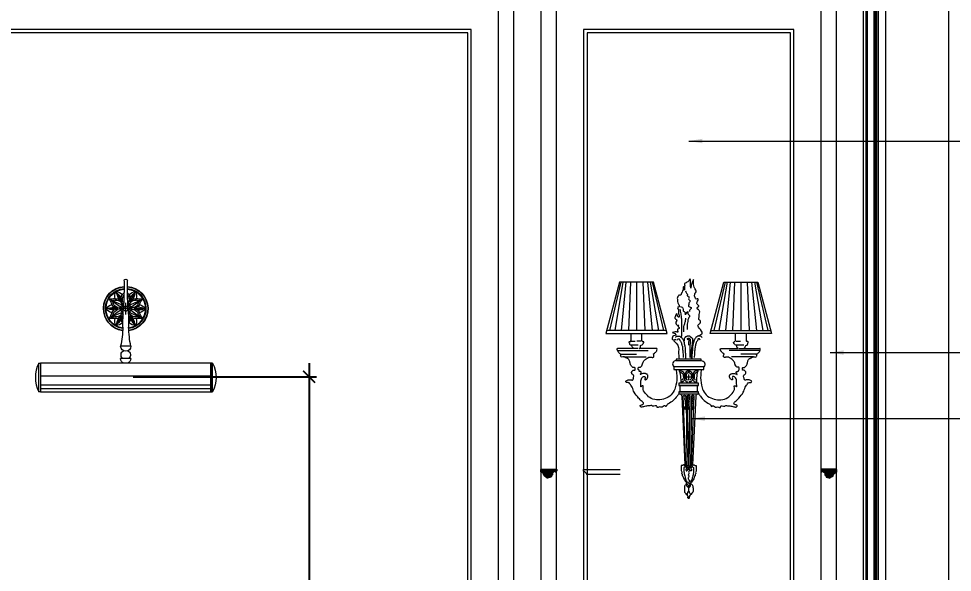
# Model space of a CAD drawing. Header units: millimetres. Extents: x -10942 to 92711, y -16583 to 30009.
# Drawn here: x 46776 to 49515, y 20188 to 21813 of the extents above; entities that cross this region are included whole.
import ezdxf

# ---------------------------------------------------------------- set-up
doc = ezdxf.new("R2010")
doc.units = ezdxf.units.MM
doc.header["$LTSCALE"] = 1000
doc.header["$MEASUREMENT"] = 0
for name, color, linetype in [('A-DIM', 9, 'Continuous'), ('brass', 40, 'Continuous'), ('Layer1', 1, 'Continuous'), ('TEXT 2', 1, 'Continuous'), ('WOOD 01', 34, 'Continuous')]:
    doc.layers.add(name, color=color, linetype=linetype)
for name, color, linetype, lineweight in [('A-RNDR-PLST', 1, 'Continuous', 9), ('Bronze', 40, 'Continuous', 0), ('Fabric', 253, 'Continuous', 0), ('GRC', 41, 'Continuous', 0), ('ID-NOTES', 3, 'Continuous', 0)]:
    doc.layers.add(name, color=color, linetype=linetype, lineweight=lineweight)
doc.styles.add('ST9', font='romans.shx', dxfattribs={"width": 0.8})
doc.styles.add('ZZ-Dim All', font='romans.shx', dxfattribs={"width": 0.8})
doc.dimstyles.new('DIM 0200', dxfattribs={"dimscale": 200, "dimtxt": 1, "dimasz": 0.8, "dimexe": 0.5, "dimexo": 1, "dimgap": 0.4, "dimtad": 1, "dimdec": 0, "dimrnd": 10, "dimdsep": 46, "dimtxsty": 'ZZ-Dim All', "dimblk1": 'ARCHTICK', "dimblk2": 'ARCHTICK', "dimsah": 1, "dimcen": 1, "dimdle": 0.5, "dimclrd": 256, "dimclre": 256, "dimclrt": 256, "dimadec": 0, "dimazin": 2, "dimtfac": 1, "dimtdec": 0, "dimtix": 1, "dimtmove": 2, "dimatfit": 2, "dimfxl": 1, "dimfxlon": 1, "dimtolj": 1, "dimtzin": 0, "dimlwd": -1, "dimlwe": -1, "dimarcsym": 0})
doc.dimstyles.new('DIM-20', dxfattribs={"dimscale": 1000, "dimtxt": 0.044, "dimasz": 0.035, "dimexe": 0.022, "dimexo": 0.022, "dimgap": 0.022, "dimtad": 1, "dimdec": 0, "dimzin": 0, "dimdsep": 46, "dimtxsty": 'ST9', "dimblk1": 'ARCHTICK', "dimblk2": 'ARCHTICK', "dimsah": 1, "dimcen": 0.088, "dimdle": 0.04, "dimclrd": 256, "dimclre": 256, "dimclrt": 3, "dimadec": 0, "dimazin": 0, "dimtfac": 1, "dimtdec": 0, "dimtix": 1, "dimtofl": 0, "dimtmove": 1, "dimatfit": 3, "dimldrblk": 'CLOSED', "dimfxl": 1, "dimtolj": 1, "dimtzin": 0, "dimarcsym": 0})

# ---------------------------------------------------------------- blocks, each defined once
blk = doc.blocks.new('RMF1342 sect')
at = {"layer": 'GRC', "lineweight": 0}
h = blk.add_hatch(dxfattribs=at)
h.set_pattern_fill('ANSI31,_O', color=256, scale=20)
h.set_pattern_definition([(45, (0, 0), (-1.76776695, 1.76776695), [])])
edge = h.paths.add_edge_path()
edge.add_line((-2713.2, -6244.9), (-2713.2, -6289.9))
edge.add_line((-2713.2, -6289.9), (-2709.3, -6289.9))
edge.add_arc((-2709.2, -6287.6), 2.21, 268.0946, 451.9054)
edge.add_arc((-2704.2, -6285.4), 5.06, 107.1893, 180.7657, ccw=False)
edge.add_line((-2705.7, -6280.5), (-2705.8, -6276.7))
edge.add_arc((-2700.2, -6263.1), 14.7, 247.8031, 278.2392)
edge.add_arc((-2701.5, -6273.6), 5.26, 310.2868, 351.5465)
edge.add_arc((-2694.4, -6271.1), 3.79, 240.6284, 403.9176)
edge.add_arc((-2693.2, -6264.5), 4.24, 291.1771, 452.4369)
edge.add_line((-2693.4, -6260.3), (-2693.4, -6256.8))
edge.add_arc((-2697.1, -6260.1), 4.98, 42.2863, 93.2734)
edge.add_arc((-2702.2, -6257.5), 5.36, 26.22, 55.8652)
edge.add_line((-2699.2, -6253.1), (-2704, -6253.1))
edge.add_line((-2704, -6253.1), (-2704, -6251.1))
edge.add_line((-2704, -6251.1), (-2704, -6249.8))
edge.add_arc((-2701.7, -6245), 5.33, 178.1119, 243.5872, ccw=False)
edge.add_arc((-2710.1, -6018.5), 226.4, 269.2109, 270.7891, ccw=False)
at = {"layer": 'Layer1'}
blk.add_lwpolyline([(-2713.2, -6244.9), (-2713.2, -6289.9), (-2709.3, -6289.9, 1.033821), (-2709.3, -6285.4, -0.332541), (-2705.7, -6280.5, 5.146619), (-2705.7, -6280.5), (-2705.8, -6276.7, 0.133589), (-2698.1, -6277.7, 0.182), (-2696.3, -6274.4, 0.863857), (-2691.7, -6268.5, 0.848511), (-2693.4, -6260.3), (-2693.4, -6256.8, 0.226218), (-2697.4, -6255.2, 0.130078), (-2699.2, -6253.1), (-2704, -6253.1), (-2704, -6251.1), (-2704, -6251.1), (-2704, -6249.8, -0.293725), (-2707, -6244.9, -0.006887)], format="xyb", close=True, dxfattribs=at)
blk = doc.blocks.new('_ARCHTICK')
at = {"color": 0, "linetype": 'ByBlock', "const_width": 0.15}
blk.add_lwpolyline([(-0.5, -0.5), (0.5, 0.5)], dxfattribs=at)
blk = doc.blocks.new('picture light front')
at = {"layer": 'Bronze', "lineweight": 0, "ltscale": 750}
for p, q in [((53276.4, -23880.2), (53259.3, -23850.5)), ((53299.9, -23880.2), (53317, -23850.5)), ((53270.3, -23894.1), (53244.9, -23875.5)), ((53273.7, -23888.2), (53244.9, -23875.5)), ((53302.7, -23888.2), (53331.5, -23875.5)), ((53306.1, -23894.1), (53331.5, -23875.5)), ((53264.7, -23900.5), (53230.5, -23900.5)), ((53269.1, -23907.7), (53244.9, -23925.5)), ((53307.2, -23907.7), (53331.5, -23925.5)), ((53311.7, -23900.5), (53345.9, -23900.5)), ((53272.4, -23913.4), (53244.9, -23925.5)), ((53276.4, -23920.9), (53259.3, -23950.5)), ((53299.9, -23920.9), (53317, -23950.5)), ((53304, -23913.4), (53331.5, -23925.5))]:
    blk.add_line(p, q, dxfattribs=at)
at = {"layer": 'Bronze', "lineweight": 0}
for p, q in [((53273.2, -24010.9), (53303.2, -24010.9)), ((53273.2, -24047), (53303.2, -24047))]:
    blk.add_line(p, q, dxfattribs=at)
for points in [[(53033.2, -24060.8, 0.237704), (53033.2, -24144.6), (53033.2, -24060.8), (53038.2, -24060.8), (53038.2, -24144.6), (53033.2, -24144.6)], [(53543.2, -24060.8, -0.237704), (53543.2, -24144.6), (53543.2, -24060.8), (53538.2, -24060.8), (53538.2, -24144.6), (53543.2, -24144.6)]]:
    blk.add_lwpolyline(points, format="xyb", dxfattribs=at)
blk.add_lwpolyline([(53038.2, -24060.8), (53538.2, -24060.8), (53538.2, -24144.6), (53038.2, -24144.6), (53038.2, -24060.8)], dxfattribs=at)
for centre, radius, start, end in [((52431.4, -23837.8), 852, 355.7926, 1.2866), ((53288.2, -23818.7), 5, 0.5786, 179.4214), ((53288.2, -23818.7), 5, 0.5786, 179.4214), ((54145, -23837.8), 852, 178.7134, 184.2074), ((53288.2, -23900.5), 64.5, 94.258, 262.0397), ((53288.2, -23900.5), 59.5, 94.6221, 261.6405), ((53288.2, -23900.5), 64.5, 277.9603, 85.742), ((53288.2, -23900.5), 59.5, 278.3595, 85.3779), ((53288.2, -23900.5), 15, 114.4118, 239.7827), ((55301.2, -23978.6), 2021.6, 177.7803, 179.3334), ((53288.2, -23900.5), 15, 300.2173, 65.5882), ((51275.2, -23978.6), 2021.6, 0.6666, 2.2197), ((52927, -23942), 353, 348.7518, 357.8775), ((53649.4, -23942), 353, 182.1225, 191.2482), ((53288.2, -24010.9), 15, 180, 0), ((53288.2, -24047), 15, 180, 247.2846), ((53288.2, -24036.5), 13.9, 118.5264, 228.5527), ((53288.2, -24047), 15, 292.7154, 0), ((53288.2, -24036.5), 13.9, 311.4473, 61.4736)]:
    blk.add_arc(centre, radius, start, end, dxfattribs=at)
at = {"layer": 'Bronze', "lineweight": 0, "ltscale": 750}
for centre, radius, start, end in [((53288.2, -23900.5), 65.4, 94.1995, 262.1), ((53288.2, -23900.5), 57.7, 94.773, 261.4656), ((53288.3, -23863.8), 31.9, 155.4346, 193.944), ((53256.3, -23882.3), 31.9, 46.056, 84.5654), ((53243.5, -23827.6), 47.2, 317.7923, 327.4074), ((53288.2, -23900.5), 65.4, 277.9, 85.8005), ((53288.2, -23900.5), 57.7, 278.5344, 85.227), ((53332.9, -23827.6), 47.2, 212.5926, 222.2077), ((53320, -23882.3), 31.9, 95.4346, 133.944), ((53288, -23863.8), 31.9, 346.056, 24.5654), ((53247.4, -23825.3), 47.2, 258.7832, 282.2077), ((53202.7, -23902.8), 47.2, 17.7923, 41.2168), ((53232.1, -23891), 20.1, 15.2234, 50.3888), ((53251.9, -23856.7), 20.1, 249.6112, 284.7766), ((53259.9, -23895.6), 19.7, 44.0223, 98.3701), ((53258.6, -23894.1), 22.6, 37.9892, 93.1077), ((53297.4, -23871.7), 22.6, 146.8923, 202.0108), ((53298.1, -23873.5), 19.7, 141.6299, 195.9864), ((53268.4, -23847.2), 20.1, 315.2234, 317.0882), ((53308, -23847.2), 20.1, 222.9118, 224.7766), ((53278.3, -23873.5), 19.7, 344.0136, 38.3701), ((53279, -23871.7), 22.6, 337.9892, 33.1077), ((53317.7, -23894.1), 22.6, 86.8923, 142.0108), ((53316.5, -23895.6), 19.7, 81.6299, 135.9777), ((53329, -23825.3), 47.2, 257.7923, 281.2168), ((53324.5, -23856.7), 20.1, 255.2234, 290.3888), ((53344.3, -23891), 20.1, 129.6112, 164.7766), ((53373.7, -23902.8), 47.2, 138.7832, 162.2077), ((53256.5, -23919), 31.9, 106.056, 144.5654), ((53256.5, -23882), 31.9, 215.4346, 253.944), ((53202.7, -23898.3), 47.2, 318.7832, 342.2077), ((53267.8, -23878.1), 22.6, 206.8923, 262.0108), ((53267.8, -23922.9), 22.6, 97.9892, 153.1077), ((53269.7, -23878.5), 19.7, 201.6299, 255.9777), ((53269.7, -23922.6), 19.7, 104.0136, 158.3701), ((53263.3, -23900.4), 9.36, 308.3219, 42.0117), ((53275.8, -23922.1), 9.36, 59.3913, 111.6781), ((53275.6, -23879), 9.36, 257.9883, 313.0831), ((53288.2, -23900.5), 11.5, 123.9508, 230.0359), ((53300.7, -23879), 9.36, 226.9169, 282.0117), ((53288.2, -23900.5), 11.5, 309.9641, 56.0492), ((53300.5, -23922.1), 9.36, 68.3219, 120.6087), ((53313.1, -23900.4), 9.36, 137.9883, 231.6781), ((53306.6, -23878.5), 19.7, 284.0223, 338.3701), ((53306.6, -23922.6), 19.7, 21.6299, 75.9864), ((53308.5, -23878.1), 22.6, 277.9892, 333.1077), ((53308.5, -23922.9), 22.6, 26.8923, 82.0108), ((53319.9, -23919), 31.9, 35.4346, 73.944), ((53319.9, -23882), 31.9, 286.056, 324.5654), ((53373.7, -23898.3), 47.2, 197.7923, 221.2168), ((53247.4, -23975.7), 47.2, 77.7923, 101.2168), ((53232.1, -23910), 20.1, 309.6112, 344.7766), ((53251.9, -23944.4), 20.1, 75.2234, 110.3888), ((53288.3, -23937.2), 31.9, 166.056, 204.5654), ((53259.9, -23905.4), 19.7, 261.6299, 315.9777), ((53258.6, -23907), 22.6, 266.8923, 322.0108), ((53297.4, -23929.3), 22.6, 157.9892, 213.1077), ((53298.1, -23927.5), 19.7, 164.0136, 203.7345), ((53278.3, -23927.5), 19.7, 336.2655, 15.9864), ((53279, -23929.3), 22.6, 326.8923, 22.0108), ((53317.7, -23907), 22.6, 217.9892, 273.1077), ((53316.5, -23905.4), 19.7, 224.0223, 278.3701), ((53288, -23937.2), 31.9, 335.4346, 13.944), ((53329, -23975.7), 47.2, 78.7832, 102.2077), ((53324.5, -23944.4), 20.1, 69.6112, 104.7766), ((53344.3, -23910), 20.1, 195.2234, 230.3888), ((53256.3, -23918.7), 31.9, 275.4346, 313.944), ((53243.5, -23973.4), 47.2, 39.5404, 42.2077), ((53332.9, -23973.4), 47.2, 137.7923, 140.4596), ((53320, -23918.7), 31.9, 226.056, 264.5654)]:
    blk.add_arc(centre, radius, start, end, dxfattribs=at)
for centre, major_axis, ratio, start_param, end_param in [((53276.4, -23880.2), (-14, 24.3), 0.152208, -1.206632, 1.206689), ((53276.4, -23880.2), (-3.07, 5.33), 0.480975, 1.621655, 4.662373), ((53311.7, -23900.5), (-6.14, 0.01), 0.480975, -1.519937, 1.52078), ((53311.7, -23900.5), (-28.1, 0), 0.152208, 1.934961, 4.348282), ((53299.9, -23920.9), (-3.07, 5.33), 0.480975, -1.519937, 1.52078), ((53299.9, -23920.9), (-14, 24.3), 0.152208, 1.934961, 4.348282)]:
    blk.add_ellipse(centre, major_axis=major_axis, ratio=ratio, start_param=start_param, end_param=end_param, dxfattribs=at)
at = {"layer": 'Bronze', "lineweight": 0, "ltscale": 750, "extrusion": (0, 0, -1)}
for centre, major_axis, ratio, start_param, end_param in [((53299.9, -23880.2), (14, 24.3), 0.152208, -1.206632, 1.206689), ((53299.9, -23880.2), (3.07, 5.33), 0.480975, 1.621655, 4.662373), ((53264.7, -23900.5), (28.1, 0), 0.152208, 1.934961, 4.348282), ((53264.7, -23900.5), (6.14, 0.01), 0.480975, -1.519937, 1.52078), ((53276.4, -23920.9), (14, 24.3), 0.152208, 1.934961, 4.348282), ((53276.4, -23920.9), (3.07, 5.33), 0.480975, -1.519937, 1.52078)]:
    blk.add_ellipse(centre, major_axis=major_axis, ratio=ratio, start_param=start_param, end_param=end_param, dxfattribs=at)
at = {"layer": 'Fabric', "lineweight": 0}
for p, q in [((53038.2, -24099.3), (53538.2, -24099.3)), ((53038.2, -24125.2), (53538.2, -24125.2)), ((53038.2, -24136.3), (53538.2, -24136.3))]:
    blk.add_line(p, q, dxfattribs=at)
at = {"layer": 'TEXT 2', "color": 1, "lineweight": 0}
for p, q in [((53288.2, -23917.6), (53288.2, -23883.4)), ((53271.1, -23900.5), (53305.3, -23900.5))]:
    blk.add_line(p, q, dxfattribs=at)
blk.add_circle((53288.2, -23900.5), 7.08, dxfattribs=at)
blk = doc.blocks.new('wall light bronze shadex2')
at = {"layer": 'brass', "lineweight": 0}
for p, q in [((44676.2, 20823.5, 0), (44700.1, 20823.5, 0)), ((44678.4, 20834, 0), (44690.8, 20834, 0)), ((44708.4, 20834, 0), (44696, 20834, 0)), ((44985.4, 20823.5, 0), (45009.3, 20823.5, 0)), ((44987.6, 20834, 0), (45000, 20834, 0)), ((44699.6, 20812.3, 0), (44639, 20812.2, 0)), ((44639.7, 20806.8, 0), (44729.5, 20806.8, 0)), ((44648.4, 20795.7, 0), (44695.1, 20795.7, 0)), ((45056.3, 20806.8, 0), (44966.5, 20806.8, 0)), ((44996.4, 20812.3, 0), (45057, 20812.2, 0)), ((45047.6, 20795.7, 0), (45000.9, 20795.7, 0)), ((44658, 20788, 0), (44722.7, 20788, 0)), ((45038, 20788, 0), (44973.3, 20788, 0))]:
    blk.add_line(p, q, dxfattribs=at)
at = {"layer": 'brass', "color": 1, "lineweight": 0}
for p, q in [((44848, 20719.4, 0), (44848, 20736.6, 0)), ((44839.9, 20729.6, 0), (44856.1, 20729.6, 0))]:
    blk.add_line(p, q, dxfattribs=at)
at = {"layer": 'brass', "lineweight": 0, "elevation": 0}
for points in [[(44811.3, 20777.2, 0.68116), (44804, 20759.2, -2.488062)], [(44884.7, 20777.2, -0.68116), (44892, 20759.2, 2.488062)], [(44821.4, 20679.2, -0.355902), (44827.5, 20672.6), (44837, 20471)], [(44831.9, 20673.3, -0.486707), (44840.2, 20673.3), (44842.5, 20467.6), (44839.6, 20468.7), (44831.9, 20673.3)], [(44852.2, 20673.4, 0.486707), (44843.9, 20673.2), (44846.9, 20467.5), (44849.8, 20467.8), (44852.2, 20673.4)], [(44864.1, 20673.3, 0.486707), (44855.8, 20673.3), (44853.5, 20467.6), (44856.1, 20468.7), (44864.1, 20673.3)], [(44874.6, 20679.2, 0.355902), (44868.5, 20672.6), (44859, 20471)]]:
    blk.add_lwpolyline(points, format="xyb", dxfattribs=at)
for points in [[(44884.7, 20781.3), (44811.3, 20781.3), (44811.3, 20777.2), (44884.7, 20777.2)], [(44892, 20759.2), (44804, 20759.2), (44804, 20751.4), (44892, 20751.4)], [(44877.1, 20710.4), (44818.9, 20710.4), (44818.9, 20704.3), (44877.1, 20704.3)], [(44877.1, 20685.4), (44818.9, 20685.4), (44818.9, 20679.2), (44877.1, 20679.2)], [(44873.7, 20704.3), (44822.3, 20704.3), (44822.3, 20685.4), (44873.7, 20685.4)]]:
    blk.add_lwpolyline(points, close=True, dxfattribs=at)
at = {"layer": 'brass', "lineweight": 0}
for centre, start, end in [((44716.9, 20716.7, 0), 356.7071, 18.6538), ((44979.1, 20716.7, 0), 161.3462, 183.2929)]:
    blk.add_arc(centre, 108.7, start, end, dxfattribs=at)
for points, knots in [([(44876.9, 20850.9, 0), (44881.7, 20852.6, 0), (44893.4, 20857, 0), (44880.5, 20869.5, 0), (44872.8, 20882.2, 0), (44881.6, 20885.1, 0), (44885, 20894.6, 0), (44875.9, 20896.1, 0), (44879.4, 20905.2, 0), (44878.4, 20912.5, 0), (44881.5, 20920, 0), (44878, 20926.5, 0), (44872.3, 20928.1, 0), (44872, 20934.7, 0), (44882.5, 20935.6, 0), (44869.8, 20943, 0), (44873.5, 20950.2, 0), (44878.8, 20961.5, 0), (44869.2, 20955.9, 0), (44865.7, 20963.7, 0), (44864.6, 20970.2, 0), (44867.6, 20976.4, 0), (44871.9, 20981.9, 0), (44867.4, 20985.6, 0), (44863.9, 20993.5, 0), (44861, 20999.8, 0), (44863, 21019.2, 0), (44859.4, 21008.2, 0), (44857.2, 21004.1, 0), (44854.6, 20998, 0), (44855.1, 20994.6, 0), (44853.6, 20988.4, 0), (44854.1, 20992.4, 0), (44853, 20994.7, 0), (44853.6, 20999.4, 0), (44853.4, 21004.8, 0), (44853.1, 21010.2, 0), (44854.2, 21016.1, 0), (44850.1, 21016.3, 0), (44850, 21013.2, 0), (44847.6, 21009.8, 0), (44843, 21006.9, 0), (44838.9, 21005, 0), (44835.2, 21003.2, 0), (44836.5, 20998.9, 0), (44835.9, 20993.1, 0), (44836, 20988.6, 0), (44836.2, 20981.5, 0), (44834.6, 20988.6, 0), (44835.4, 20991.1, 0), (44834.3, 20993.7, 0), (44831.4, 20993, 0), (44832.5, 20989.3, 0), (44832, 20984.5, 0), (44828.7, 20980.8, 0), (44829.1, 20977.6, 0), (44825, 20975.7, 0), (44825.9, 20965.8, 0), (44819.8, 20970.9, 0), (44818.1, 20966.2, 0), (44813.9, 20963.4, 0), (44815, 20956.5, 0), (44814.9, 20950, 0), (44816.9, 20944.6, 0), (44820.2, 20940.6, 0), (44819.5, 20937.8, 0), (44820.3, 20933.7, 0), (44814.8, 20935.2, 0), (44815, 20929.5, 0), (44819.3, 20928.3, 0), (44817.4, 20922.9, 0), (44817.9, 20919, 0), (44817.5, 20915.9, 0), (44819.8, 20912, 0), (44822.3, 20902.1, 0), (44815.1, 20906, 0), (44815.6, 20910, 0), (44813.1, 20916.8, 0), (44810.1, 20910.2, 0), (44808.3, 20906.9, 0), (44806.7, 20900.5, 0), (44811.6, 20898.8, 0), (44813.9, 20894.7, 0), (44808.7, 20890.6, 0), (44810.9, 20882.4, 0), (44816.6, 20879.1, 0), (44819.9, 20882.1, 0), (44817, 20878.3, 0), (44816.9, 20875.4, 0), (44821.3, 20874.4, 0), (44818.8, 20868.8, 0), (44814.4, 20870.2, 0), (44815, 20865.5, 0), (44818.1, 20858.1, 0), (44810.1, 20863.2, 0), (44806.2, 20861.2, 0), (44797.4, 20859, 0), (44806, 20857.8, 0), (44809.5, 20856, 0), (44811.1, 20850, 0), (44802.8, 20851.6, 0), (44800.6, 20845.7, 0), (44797.3, 20840.3, 0), (44803, 20836.9, 0), (44805.9, 20839.1, 0), (44812.4, 20839, 0), (44799.9, 20836.4, 0), (44820.7, 20823.3, 0), (44817.2, 20804.8, 0), (44818.8, 20788.7, 0), (44819.6, 20781.3, 0)], [0, 0, 0, 0, 12.534422, 30.31009, 40.684003, 45.636695, 55.126575, 58.989233, 67.619899, 75.695718, 82.695684, 90.690983, 94.048421, 99.226807, 104.127109, 115.108392, 118.803015, 129.26518, 134.444992, 140.2331, 149.423749, 154.422424, 161.020419, 166.511032, 168.780889, 187.001048, 195.62792, 202.225779, 208.358529, 212.694803, 220.374247, 222.466648, 225.003943, 227.096391, 231.156132, 238.260559, 243.335218, 249.008955, 250.532682, 253.265862, 256.225527, 263.132121, 268.809996, 270.640949, 274.193162, 279.77528, 288.402153, 290.431989, 295.607266, 298.652088, 300.482292, 302.57647, 304.606306, 310.211495, 317.280545, 317.788004, 319.223997, 328.801328, 332.013524, 333.843728, 341.164653, 346.239311, 352.85588, 361.05527, 362.885475, 367.985433, 369.507878, 373.205571, 377.772703, 378.908278, 385.524832, 389.077046, 391.614409, 394.34759, 403.496028, 407.590306, 410.677189, 416.351875, 420.012284, 426.145034, 430.236348, 436.698431, 439.43154, 441.969761, 453.81691, 457.514622, 459.345612, 462.750501, 464.780337, 468.031617, 472.571478, 475.661083, 477.18346, 484.862905, 489.202246, 496.888755, 501.228097, 506.530741, 512.023439, 514.611125, 521.519393, 526.595719, 532.873035, 536.53478, 542.213655, 544.753263, 549.755031, 560.033179, 585.895787, 608.065378, 608.065378, 608.065378, 608.065378]), ([(44685.6, 20812.3, 0), (44685.7, 20812.3, 0), (44686.9, 20812.9, 0), (44683.1, 20815.2, 0), (44681.9, 20817.6, 0), (44681.2, 20822, 0), (44676, 20822, 0), (44675.1, 20826.8, 0), (44673.3, 20829.6, 0), (44673.4, 20833, 0), (44676, 20833.4, 0), (44678, 20833.5, 0), (44678.7, 20833.6, 0), (44678.7, 20839, 0), (44678.7, 20848.7, 0), (44679, 20854.2, 0), (44678.7, 20857.1, 0)], [437.439726, 437.439726, 437.439726, 437.439726, 437.793642, 441.136296, 444.419102, 447.910827, 452.193272, 456.595701, 460.260123, 463.035795, 464.39299, 467.311215, 469.600548, 470.602227, 471.31774, 486.719172, 486.719172, 486.719172, 486.719172]), ([(44811.1, 20751.4, 0), (44811.8, 20745.6, 0), (44813.7, 20730.2, 0), (44812.3, 20708.8, 0), (44805.8, 20687.5, 0), (44793.6, 20671.3, 0), (44774, 20663, 0), (44753.4, 20660.7, 0), (44733.1, 20666, 0), (44721.1, 20681.1, 0), (44711.5, 20691.1, 0), (44716.1, 20704.3, 0), (44710.9, 20702.4, 0), (44708.6, 20701.7, 0), (44706.9, 20697.7, 0), (44707.5, 20711.1, 0), (44707.5, 20717.5, 0), (44709.8, 20728.8, 0), (44716.9, 20731.2, 0), (44719.4, 20729.9, 0), (44720.3, 20727.4, 0), (44720.8, 20724.6, 0), (44718.6, 20722.3, 0), (44720.4, 20720.2, 0), (44723.1, 20721.3, 0), (44725.8, 20723.1, 0), (44727.9, 20727.2, 0), (44729, 20731.9, 0), (44727.2, 20736, 0), (44724.8, 20737.6, 0), (44722, 20738.6, 0), (44719.2, 20739.1, 0), (44716.1, 20739, 0), (44712.3, 20739.1, 0), (44709.4, 20738.5, 0), (44705.2, 20734.9, 0), (44706.9, 20739.2, 0), (44708.7, 20740.4, 0), (44709.1, 20742.8, 0), (44707.8, 20745, 0), (44705.3, 20745.1, 0), (44703.1, 20745.2, 0), (44702.3, 20749.7, 0), (44699.5, 20749.5, 0), (44698.3, 20758.8, 0), (44704.6, 20757.7, 0), (44707.2, 20758.5, 0), (44709.4, 20760.9, 0), (44710.7, 20763.5, 0), (44712.4, 20766.6, 0), (44713.3, 20770.8, 0), (44715.4, 20774.1, 0), (44717.6, 20778, 0), (44721.4, 20780.9, 0), (44724.8, 20784.2, 0), (44729.6, 20785.5, 0), (44732.8, 20787.8, 0), (44736.7, 20787.5, 0), (44739.7, 20787.4, 0), (44742.8, 20785.6, 0), (44746.6, 20788.1, 0), (44745.8, 20792, 0), (44745.2, 20794.5, 0), (44742.6, 20796.6, 0), (44749, 20798.5, 0), (44750.5, 20802.1, 0), (44753.4, 20804.4, 0), (44754.7, 20806.5, 0), (44755, 20809.1, 0), (44756.3, 20812.7, 0), (44735.6, 20811.7, 0), (44723.6, 20813.1, 0), (44700.9, 20812.3, 0), (44709.2, 20814.8, 0), (44704.5, 20822, 0), (44712.1, 20822.9, 0), (44714.5, 20826.6, 0), (44717.7, 20832.3, 0), (44713.2, 20832.5, 0), (44709.7, 20835.8, 0), (44710.9, 20844.6, 0), (44710.1, 20854.5, 0), (44710.7, 20857.1, 0)], [0, 0, 0, 0, 17.499902, 46.747653, 63.26858, 84.046518, 104.996809, 125.136255, 146.150605, 164.012678, 181.679284, 187.560157, 190.892737, 194.217492, 194.704321, 203.001208, 211.718582, 225.069178, 229.984228, 231.254333, 233.201467, 237.337022, 239.48098, 240.875181, 243.956427, 246.614923, 250.908982, 257.280982, 260.397928, 263.664878, 265.526096, 269.286879, 272.11918, 274.951481, 280.25648, 282.796526, 285.549994, 288.511572, 290.050663, 292.292164, 295.198764, 297.207254, 298.295967, 299.690287, 309.922616, 313.415418, 316.171024, 318.018842, 322.91141, 325.152911, 328.910463, 334.366153, 337.808796, 342.277073, 348.506222, 351.540437, 357.204106, 359.600727, 362.897572, 366.279549, 369.633059, 373.856351, 376.780774, 377.595539, 382.785221, 387.410414, 390.669795, 393.504807, 394.483682, 398.898982, 399.927694, 450.43053, 451.447371, 455.488796, 462.307217, 467.188139, 472.254206, 477.214109, 480.126766, 482.536483, 495.411916, 503.725902, 503.725902, 503.725902, 503.725902]), ([(44808.9, 20844.6, 0), (44809.6, 20845.8, 0), (44811, 20848.5, 0), (44816.3, 20848.7, 0), (44821.9, 20849.1, 0), (44826.5, 20845.4, 0), (44830.5, 20841.3, 0), (44832.5, 20835.9, 0), (44834.6, 20829.9, 0), (44835.2, 20823.9, 0), (44837.5, 20817.3, 0), (44836.9, 20810.7, 0), (44837.7, 20804, 0), (44838.6, 20794.5, 0), (44838.6, 20787, 0), (44838.5, 20781.3, 0)], [0, 0, 0, 0, 3.823046, 8.588096, 14.456077, 20.427538, 25.30417, 31.544533, 37.315719, 44.506114, 49.474241, 57.915326, 64.133334, 69.665529, 86.6587, 86.6587, 86.6587, 86.6587]), ([(44835.1, 20831.6, 0), (44835, 20833.6, 0), (44835, 20836.8, 0), (44836.1, 20840.9, 0), (44835.7, 20844.4, 0), (44838.3, 20845.8, 0), (44839.8, 20847.8, 0), (44842.2, 20848.8, 0), (44844.9, 20849.5, 0), (44847.6, 20849.4, 0), (44850, 20849.5, 0), (44851.9, 20848.9, 0), (44853.2, 20847.3, 0), (44854, 20845.4, 0), (44856.4, 20844.6, 0), (44857.9, 20843, 0), (44859.6, 20841.1, 0), (44859.3, 20838.8, 0), (44859.3, 20836.4, 0), (44858.8, 20833.9, 0), (44858.6, 20831.2, 0), (44858, 20828.2, 0), (44857.8, 20825, 0), (44857.6, 20821.2, 0), (44857, 20817.9, 0), (44855, 20804.5, 0), (44854.9, 20792.5, 0), (44855.1, 20781.3, 0)], [0, 0, 0, 0, 5.811855, 9.732066, 12.715131, 15.314411, 17.477171, 20.441505, 22.643198, 25.908738, 28.358724, 29.874849, 31.82241, 34.16911, 35.902612, 38.866404, 40.762495, 43.210178, 45.250759, 48.233849, 50.698471, 53.379065, 57.466531, 60.32697, 64.766454, 67.447049, 100.876678, 100.876678, 100.876678, 100.876678]), ([(44887.1, 20844.6, 0), (44886.5, 20845.8, 0), (44885, 20848.5, 0), (44879.7, 20848.7, 0), (44874.1, 20849.1, 0), (44869.5, 20845.4, 0), (44865.5, 20841.3, 0), (44863.5, 20835.9, 0), (44861.4, 20829.9, 0), (44860.8, 20823.9, 0), (44858.6, 20817.3, 0), (44859.1, 20810.7, 0), (44858.3, 20804, 0), (44857.4, 20794.5, 0), (44857.4, 20787, 0), (44857.5, 20781.3, 0)], [0, 0, 0, 0, 3.823046, 8.588096, 14.456077, 20.427538, 25.30417, 31.544533, 37.315719, 44.506114, 49.474241, 57.915326, 64.133334, 69.665529, 86.6587, 86.6587, 86.6587, 86.6587]), ([(44884.9, 20751.4, 0), (44884.2, 20745.6, 0), (44882.3, 20730.2, 0), (44883.7, 20708.8, 0), (44890.2, 20687.5, 0), (44902.4, 20671.3, 0), (44922, 20663, 0), (44942.6, 20660.7, 0), (44962.9, 20666, 0), (44974.9, 20681.1, 0), (44984.5, 20691.1, 0), (44979.9, 20704.3, 0), (44985.1, 20702.4, 0), (44987.4, 20701.7, 0), (44989.1, 20697.7, 0), (44988.5, 20711.1, 0), (44988.5, 20717.5, 0), (44986.2, 20728.8, 0), (44979.1, 20731.2, 0), (44976.6, 20729.9, 0), (44975.7, 20727.4, 0), (44975.2, 20724.6, 0), (44977.4, 20722.3, 0), (44975.6, 20720.2, 0), (44973, 20721.3, 0), (44970.2, 20723.1, 0), (44968.2, 20727.2, 0), (44967, 20731.9, 0), (44968.8, 20736, 0), (44971.2, 20737.6, 0), (44974, 20738.6, 0), (44976.8, 20739.1, 0), (44979.9, 20739, 0), (44983.7, 20739.1, 0), (44986.6, 20738.5, 0), (44990.8, 20734.9, 0), (44989.1, 20739.2, 0), (44987.3, 20740.4, 0), (44986.9, 20742.8, 0), (44988.2, 20745, 0), (44990.7, 20745.1, 0), (44992.9, 20745.2, 0), (44993.7, 20746.6, 0), (44996.5, 20749.5, 0), (44997.7, 20758.8, 0), (44991.4, 20757.7, 0), (44988.8, 20758.5, 0), (44986.6, 20760.9, 0), (44985.3, 20763.5, 0), (44983.2, 20766.6, 0), (44983.4, 20770.7, 0), (44980.7, 20774.1, 0), (44978.4, 20778, 0), (44974.6, 20780.9, 0), (44971.2, 20784.2, 0), (44966.4, 20785.5, 0), (44963.2, 20787.8, 0), (44959.4, 20787.5, 0), (44956.3, 20787.4, 0), (44953.2, 20785.6, 0), (44949.4, 20788.1, 0), (44950.2, 20792, 0), (44950.8, 20794.5, 0), (44953.4, 20796.6, 0), (44947, 20798.5, 0), (44945.6, 20802.1, 0), (44942.6, 20804.4, 0), (44941.4, 20806.5, 0), (44941, 20809.1, 0), (44939.7, 20812.7, 0), (44960.4, 20811.7, 0), (44972.4, 20813.1, 0), (44995.1, 20812.3, 0), (44986.8, 20814.8, 0), (44991.5, 20822, 0), (44983.9, 20822.9, 0), (44981.5, 20826.6, 0), (44978.3, 20832.3, 0), (44982.8, 20832.5, 0), (44986.3, 20835.8, 0), (44985.1, 20844.6, 0), (44985.9, 20854.5, 0), (44985.3, 20857.1, 0)], [0, 0, 0, 0, 17.499902, 46.747653, 63.26858, 84.046518, 104.996809, 125.136255, 146.150605, 164.012678, 181.679284, 187.560157, 190.892737, 194.217492, 194.704321, 203.001208, 211.718582, 225.069178, 229.984228, 231.254333, 233.201467, 237.337022, 239.48098, 240.875181, 243.956427, 246.614923, 250.908982, 257.280982, 260.397928, 263.664878, 265.526096, 269.286879, 272.11918, 274.951481, 280.25648, 282.796526, 285.549994, 288.511572, 290.050663, 292.292164, 295.198764, 297.207254, 298.295967, 299.690287, 309.922616, 313.415418, 316.171024, 318.018842, 322.91141, 325.152911, 328.910463, 334.366153, 337.808796, 342.277073, 348.506222, 351.540437, 357.204106, 359.600727, 362.897572, 366.279549, 369.633059, 373.856351, 376.780774, 377.595539, 382.785221, 387.410414, 390.669795, 393.504807, 394.483682, 398.898982, 399.927694, 450.43053, 451.447371, 455.488796, 462.307217, 467.188139, 472.254206, 477.214109, 480.126766, 482.536483, 495.411916, 503.725902, 503.725902, 503.725902, 503.725902]), ([(45010.4, 20812.3, 0), (45010.3, 20812.3, 0), (45009.1, 20812.9, 0), (45012.9, 20815.2, 0), (45014.1, 20817.6, 0), (45014.8, 20822, 0), (45020, 20822, 0), (45020.9, 20826.8, 0), (45022.7, 20829.6, 0), (45022.6, 20833, 0), (45020, 20833.4, 0), (45018, 20833.5, 0), (45017.3, 20833.6, 0), (45017.3, 20839, 0), (45017.3, 20848.7, 0), (45017, 20854.2, 0), (45017.3, 20857.1, 0)], [437.439726, 437.439726, 437.439726, 437.439726, 437.793642, 441.136296, 444.419102, 447.910827, 452.193272, 456.595701, 460.260123, 463.035795, 464.39299, 467.311215, 469.600548, 470.602227, 471.31774, 486.719172, 486.719172, 486.719172, 486.719172]), ([(44819.8, 20681, 0), (44817.8, 20678.2, 0), (44812.7, 20670.7, 0), (44802.8, 20659.3, 0), (44792.1, 20652.3, 0), (44783.5, 20647.9, 0), (44783.2, 20643.2, 0), (44780.1, 20641.9, 0), (44777.9, 20645.7, 0), (44773, 20642.1, 0), (44768.2, 20639.1, 0), (44762.8, 20643.4, 0), (44754.4, 20636.4, 0), (44755.8, 20647.5, 0), (44744.2, 20640.6, 0), (44739.1, 20646.8, 0), (44733.4, 20643.4, 0), (44727.6, 20644.2, 0), (44721.3, 20642.7, 0), (44715.1, 20641.9, 0), (44707.3, 20639.1, 0), (44704.8, 20645.9, 0), (44709.4, 20646.8, 0), (44712.7, 20647.6, 0), (44716.2, 20650.8, 0), (44714.5, 20655.4, 0), (44707.6, 20658.5, 0), (44700, 20669.5, 0), (44686.9, 20681.3, 0), (44684.1, 20696.4, 0), (44678.6, 20704.2, 0), (44675.5, 20709.2, 0), (44671, 20713.8, 0), (44665.2, 20711.1, 0), (44661.6, 20717.6, 0), (44667.1, 20718.2, 0), (44669.8, 20720.2, 0), (44673.3, 20721.2, 0), (44675.9, 20720.5, 0), (44678.6, 20720.9, 0), (44681.1, 20719.8, 0), (44684.2, 20720.2, 0), (44685.4, 20723.9, 0), (44686.2, 20728, 0), (44688.3, 20734.7, 0), (44683.4, 20735.7, 0), (44681.1, 20738.2, 0), (44680.5, 20741.3, 0), (44680.3, 20744.3, 0), (44682.4, 20746.1, 0), (44683.4, 20748.3, 0), (44686.3, 20749.5, 0), (44687.6, 20748.5, 0), (44691.1, 20749.7, 0), (44689.7, 20751.1, 0), (44693.2, 20757.3, 0), (44685.6, 20755.7, 0), (44682.1, 20758.7, 0), (44678.5, 20761.9, 0), (44676.9, 20766.1, 0), (44675.5, 20770.2, 0), (44675, 20774.5, 0), (44673.7, 20778.4, 0), (44671.7, 20781.2, 0), (44669.4, 20783.1, 0), (44666.7, 20784.3, 0), (44663.8, 20785.5, 0), (44661.2, 20787.1, 0), (44657.2, 20788.8, 0), (44652.9, 20786.3, 0), (44648.1, 20789.2, 0), (44648.3, 20792.6, 0), (44649.1, 20795.5, 0), (44646.5, 20797, 0), (44643.8, 20798.7, 0), (44642.3, 20802.1, 0), (44639.1, 20804, 0), (44640.1, 20807.5, 0), (44637.3, 20808, 0), (44638.1, 20810.4, 0), (44638.4, 20812.2, 0), (44638.8, 20812.2, 0), (44639, 20812.2, 0)], [0, 0, 0, 0, 10.340615, 27.363607, 44.456709, 49.386965, 54.903269, 55.854043, 58.439951, 64.718556, 69.29818, 74.549564, 82.866432, 85.885601, 98.572551, 101.824272, 107.368855, 114.610748, 119.80163, 126.229989, 134.955662, 138.381219, 142.014028, 145.817309, 149.436526, 154.472969, 157.309072, 171.761364, 193.164598, 208.955163, 215.708211, 221.543103, 227.134823, 232.555943, 237.259193, 240.497539, 245.474209, 247.953761, 250.975878, 253.38152, 256.153819, 258.926118, 261.613658, 266.568636, 273.360927, 276.393276, 279.710962, 282.933926, 285.941502, 287.793739, 290.94845, 293.054777, 295.796127, 297.734298, 297.864618, 303.732553, 308.219802, 312.828482, 317.900386, 322.342112, 326.00401, 330.869766, 335.172241, 338.334972, 340.948278, 344.238256, 347.039518, 350.166086, 353.655841, 359.279172, 363.508542, 367.239902, 369.030095, 371.440844, 375.139028, 378.738954, 382.081608, 385.228746, 386.102229, 389.509735, 390.382749, 390.918894, 390.918894, 390.918894, 390.918894]), ([(44876.2, 20681, 0), (44878.2, 20678.2, 0), (44883.4, 20670.7, 0), (44893.2, 20659.3, 0), (44903.9, 20652.3, 0), (44912.5, 20647.9, 0), (44912.8, 20643.2, 0), (44915.9, 20641.9, 0), (44918.1, 20645.7, 0), (44923, 20642.1, 0), (44927.8, 20639.1, 0), (44933.2, 20643.4, 0), (44941.6, 20636.4, 0), (44940.2, 20647.5, 0), (44951.8, 20640.6, 0), (44956.9, 20646.8, 0), (44962.6, 20643.4, 0), (44968.4, 20644.2, 0), (44974.7, 20642.7, 0), (44981, 20641.9, 0), (44988.7, 20639.1, 0), (44991.2, 20645.9, 0), (44986.6, 20646.8, 0), (44983.3, 20647.6, 0), (44979.8, 20650.8, 0), (44981.5, 20655.4, 0), (44988.4, 20658.5, 0), (44996, 20669.5, 0), (45009.1, 20681.3, 0), (45011.9, 20696.4, 0), (45017.5, 20704.2, 0), (45020.5, 20709.2, 0), (45025, 20713.8, 0), (45030.8, 20711.1, 0), (45034.4, 20717.6, 0), (45028.9, 20718.2, 0), (45026.3, 20720.2, 0), (45022.8, 20721.2, 0), (45020.2, 20720.5, 0), (45017.4, 20720.9, 0), (45014.9, 20719.8, 0), (45011.8, 20720.2, 0), (45010.6, 20723.9, 0), (45009.8, 20728, 0), (45007.7, 20734.7, 0), (45012.6, 20735.7, 0), (45015, 20738.2, 0), (45015.5, 20741.3, 0), (45015.7, 20744.3, 0), (45013.6, 20746.1, 0), (45012.6, 20748.3, 0), (45009.7, 20749.5, 0), (45008.4, 20748.5, 0), (45004.9, 20749.7, 0), (45007.7, 20749.6, 0), (45002.8, 20757.3, 0), (45010.4, 20755.7, 0), (45013.9, 20758.7, 0), (45017.5, 20761.9, 0), (45019.1, 20766.1, 0), (45020.5, 20770.2, 0), (45021, 20774.5, 0), (45022.3, 20778.4, 0), (45024.3, 20781.2, 0), (45026.7, 20783.1, 0), (45029.3, 20784.3, 0), (45032.2, 20785.5, 0), (45034.8, 20787.1, 0), (45038.8, 20788.8, 0), (45043.2, 20786.3, 0), (45047.9, 20789.2, 0), (45047.7, 20792.6, 0), (45046.9, 20795.5, 0), (45049.5, 20797, 0), (45052.2, 20798.7, 0), (45053.7, 20802.1, 0), (45056.9, 20804, 0), (45055.9, 20807.5, 0), (45058.7, 20808, 0), (45057.9, 20810.4, 0), (45057.6, 20812.2, 0), (45057.2, 20812.2, 0), (45057, 20812.2, 0)], [0, 0, 0, 0, 10.340615, 27.363607, 44.456709, 49.386965, 54.903269, 55.854043, 58.439951, 64.718556, 69.29818, 74.549564, 82.866432, 85.885601, 98.572551, 101.824272, 107.368855, 114.610748, 119.80163, 126.229989, 134.955662, 138.381219, 142.014028, 145.817309, 149.436526, 154.472969, 157.309072, 171.761364, 193.164598, 208.955163, 215.708211, 221.543103, 227.134823, 232.555943, 237.259193, 240.497539, 245.474209, 247.953761, 250.975878, 253.38152, 256.153819, 258.926118, 261.613658, 266.568636, 273.360927, 276.393276, 279.710962, 282.933926, 285.941502, 287.793739, 290.94845, 293.054777, 295.796127, 297.734298, 297.864618, 303.732553, 308.219802, 312.828482, 317.900386, 322.342112, 326.00401, 330.869766, 335.172241, 338.334972, 340.948278, 344.238256, 347.039518, 350.166086, 353.655841, 359.279172, 363.508542, 367.239902, 369.030095, 371.440844, 375.139028, 378.738954, 382.081608, 385.228746, 386.102229, 389.509735, 390.382749, 390.918894, 390.918894, 390.918894, 390.918894])]:
    blk.add_open_spline(points, degree=3, knots=knots, dxfattribs=at)
for points in [[(44838.3, 20981.9, 0), (44841.9, 20975.4, 0), (44844, 20970, 0), (44843.4, 20967, 0), (44847.3, 20965.8, 0), (44848.2, 20960.7, 0), (44848.2, 20956.5, 0), (44852, 20953, 0), (44848.8, 20945.8, 0), (44848.5, 20943.7, 0), (44848.2, 20935.6, 0), (44852, 20934.4, 0), (44854.7, 20932.9, 0), (44855, 20929.9, 0), (44852.9, 20927.9, 0), (44850.5, 20923.7, 0), (44850.2, 20921, 0), (44850.2, 20921.3, 0)], [(44823.4, 20935.9, 0), (44831.2, 20930.7, 0), (44831.8, 20923.2, 0), (44834.3, 20920.8, 0), (44838.2, 20917.1, 0), (44837, 20913.8, 0), (44840, 20913.8, 0), (44843.3, 20919.3, 0), (44845.5, 20921.4, 0), (44846.1, 20913.5, 0), (44847.3, 20912.9, 0), (44849.7, 20910.8, 0), (44850.3, 20908.1, 0), (44850, 20906, 0), (44847.3, 20902, 0), (44846.7, 20898.7, 0), (44845.1, 20894.2, 0), (44845.1, 20891.5, 0), (44843.3, 20884.2, 0), (44843, 20880.6, 0), (44843, 20873.9, 0), (44843, 20867.9, 0)], [(44827.1, 20844.7, 0), (44827.7, 20896.3, 0), (44826.7, 20907.5, 0), (44825.6, 20914.4, 0), (44823.7, 20922.4, 0), (44823.2, 20926.7, 0)], [(44833.3, 20861.7, 0), (44834.9, 20880.9, 0), (44837.6, 20890.2, 0), (44839.7, 20901.9, 0)], [(44814.3, 20837.1, 0), (44816.6, 20841, 0), (44819.9, 20840.6, 0), (44821.4, 20839, 0), (44822.1, 20835.6, 0), (44825.1, 20831.9, 0), (44826.4, 20828.9, 0), (44827.7, 20823.2, 0), (44828.6, 20821.7, 0), (44829.4, 20814.8, 0), (44829.9, 20811.5, 0), (44830.5, 20807.2, 0), (44830.9, 20804.8, 0), (44831.2, 20799.4, 0), (44831.8, 20786.2, 0)], [(44843.8, 20841.8, 0), (44848.4, 20843.4, 0), (44849.9, 20842.1, 0), (44851.7, 20840.5, 0), (44852.2, 20838.7, 0), (44852.2, 20835.6, 0), (44852.1, 20832.1, 0), (44851.9, 20827.1, 0), (44851.3, 20809.6, 0), (44851.1, 20786.4, 0)], [(44843.9, 20838.5, 0), (44846.9, 20839.9, 0), (44848, 20838, 0), (44848, 20835.7, 0), (44847.8, 20831.8, 0), (44847.8, 20829.2, 0), (44847.8, 20822, 0)], [(44881.8, 20837.1, 0), (44879.4, 20841, 0), (44876.1, 20840.6, 0), (44874.6, 20839, 0), (44874, 20835.6, 0), (44870.9, 20831.9, 0), (44869.6, 20828.9, 0), (44868.3, 20823.2, 0), (44867.5, 20821.7, 0), (44866.6, 20814.8, 0), (44866.2, 20811.5, 0), (44865.5, 20807.2, 0), (44865.1, 20804.8, 0), (44864.9, 20799.4, 0), (44864.2, 20786.2, 0)], [(44819.7, 20746.2, 0), (44823.7, 20747.5, 0), (44828.8, 20745.7, 0), (44833.9, 20741, 0), (44835.6, 20735.5, 0), (44836.2, 20729.4, 0), (44836, 20724, 0), (44834.7, 20718.3, 0), (44832.8, 20716.6, 0), (44830.9, 20715.1, 0), (44828.6, 20714.4, 0), (44825.6, 20714.5, 0)], [(44822.5, 20742.3, 0), (44828, 20740.6, 0), (44832.1, 20732.7, 0), (44832.3, 20726.8, 0), (44831.2, 20723.1, 0), (44829.6, 20720.8, 0), (44827.9, 20719.9, 0)], [(44852.6, 20746.2, 0), (44848.7, 20747.5, 0), (44843.6, 20745.7, 0), (44838.5, 20741, 0), (44836.8, 20735.5, 0), (44836.2, 20729.4, 0), (44836.3, 20724, 0), (44837.6, 20718.3, 0), (44839.5, 20716.6, 0), (44841.4, 20715.1, 0), (44843.8, 20714.4, 0), (44846.8, 20714.5, 0)], [(44849.9, 20742.3, 0), (44844.3, 20740.6, 0), (44840.3, 20732.7, 0), (44840.1, 20726.8, 0), (44841.1, 20723.1, 0), (44842.7, 20720.8, 0), (44844.5, 20719.9, 0)], [(44843.4, 20746.2, 0), (44847.3, 20747.5, 0), (44852.4, 20745.7, 0), (44857.5, 20741, 0), (44859.2, 20735.5, 0), (44859.8, 20729.4, 0), (44859.7, 20724, 0), (44858.4, 20718.3, 0), (44856.5, 20716.6, 0), (44854.6, 20715.1, 0), (44852.2, 20714.4, 0), (44849.2, 20714.5, 0)], [(44846.1, 20742.3, 0), (44851.7, 20740.6, 0), (44855.7, 20732.7, 0), (44855.9, 20726.8, 0), (44854.9, 20723.1, 0), (44853.3, 20720.8, 0), (44851.5, 20719.9, 0)], [(44876.3, 20746.2, 0), (44872.3, 20747.5, 0), (44867.2, 20745.7, 0), (44862.1, 20741, 0), (44860.4, 20735.5, 0), (44859.8, 20729.4, 0), (44860, 20724, 0), (44861.3, 20718.3, 0), (44863.2, 20716.6, 0), (44865.1, 20715.1, 0), (44867.4, 20714.4, 0), (44870.4, 20714.5, 0)], [(44873.5, 20742.3, 0), (44868, 20740.6, 0), (44863.9, 20732.7, 0), (44863.7, 20726.8, 0), (44864.8, 20723.1, 0), (44866.4, 20720.8, 0), (44868.1, 20719.9, 0)], [(44835.3, 20675.3, 0), (44837.9, 20673.1, 0), (44836.1, 20669.8, 0), (44837.4, 20666.8, 0), (44835.4, 20664.7, 0), (44836.8, 20661.9, 0), (44837.8, 20659.5, 0), (44837.4, 20656.7, 0), (44838.1, 20655.2, 0), (44838, 20652.1, 0), (44837.5, 20650.8, 0), (44838.5, 20649.4, 0), (44838.3, 20646.4, 0), (44838.9, 20645, 0), (44839.3, 20640.5, 0), (44837.9, 20639.4, 0), (44838, 20636.2, 0), (44837.6, 20634.2, 0), (44836.6, 20633.2, 0), (44836.3, 20634.4, 0), (44836.3, 20636, 0), (44836, 20636.7, 0), (44835.9, 20637.3, 0), (44836.2, 20639.3, 0), (44836.7, 20640.3, 0), (44836, 20642.7, 0)], [(44848.7, 20675.3, 0), (44846.2, 20673.1, 0), (44848.1, 20669.8, 0), (44846.9, 20666.8, 0), (44848.9, 20664.8, 0), (44847.6, 20661.9, 0), (44846.6, 20659.5, 0), (44847.1, 20656.7, 0), (44846.5, 20655.2, 0), (44846.7, 20652, 0), (44847.1, 20650.8, 0), (44846.2, 20649.4, 0), (44846.5, 20646.4, 0), (44845.9, 20644.9, 0), (44845.6, 20640.4, 0), (44847.1, 20639.4, 0), (44847.1, 20636.1, 0), (44847.5, 20634.2, 0), (44848.5, 20633.2, 0), (44848.8, 20634.4, 0), (44848.7, 20636, 0), (44849, 20636.7, 0), (44849.1, 20637.3, 0), (44848.8, 20639.3, 0), (44848.2, 20640.3, 0), (44848.9, 20642.8, 0)], [(44860.7, 20675.3, 0), (44858.1, 20673.1, 0), (44859.9, 20669.8, 0), (44858.6, 20666.8, 0), (44860.6, 20664.7, 0), (44859.2, 20661.9, 0), (44858.2, 20659.5, 0), (44858.6, 20656.7, 0), (44857.9, 20655.2, 0), (44858, 20652.1, 0), (44858.5, 20650.8, 0), (44857.5, 20649.4, 0), (44857.7, 20646.4, 0), (44857.1, 20645, 0), (44856.7, 20640.5, 0), (44858.1, 20639.4, 0), (44858, 20636.2, 0), (44858.4, 20634.2, 0), (44859.4, 20633.2, 0), (44859.7, 20634.4, 0), (44859.7, 20636, 0), (44860, 20636.7, 0), (44860.1, 20637.3, 0), (44859.8, 20639.3, 0), (44859.3, 20640.3, 0), (44860, 20642.7, 0)], [(44838.5, 20467.5, 0), (44836.9, 20468.4, 0), (44835.3, 20470, 0), (44833.3, 20470.8, 0), (44831.2, 20469.9, 0), (44829.8, 20469, 0), (44827.8, 20469.5, 0), (44826.1, 20468.7, 0), (44825.8, 20466.4, 0), (44825.8, 20461.6, 0), (44825.7, 20456, 0), (44826.4, 20452.1, 0), (44827.8, 20448.6, 0), (44827.2, 20445.4, 0), (44828.8, 20443.3, 0), (44829.2, 20439.2, 0), (44830.9, 20437.4, 0), (44831.7, 20434.5, 0), (44833.3, 20430.4, 0), (44842.7, 20416.7, 0)], [(44848, 20465.8, 0), (44846.7, 20467.6, 0), (44842.5, 20467.6, 0), (44839.6, 20468.7, 0), (44838.3, 20467.1, 0), (44836.8, 20465.1, 0), (44835.2, 20464, 0), (44834.1, 20463.1, 0), (44833.7, 20460, 0), (44833.7, 20456.6, 0), (44834, 20453, 0), (44834.3, 20448.2, 0), (44835.3, 20441.5, 0), (44837.1, 20435, 0), (44838.3, 20430, 0), (44840.6, 20425, 0), (44842.2, 20422.4, 0), (44842.6, 20420, 0), (44842, 20420, 0)], [(44840.7, 20463.1, 0), (44841.7, 20461.1, 0), (44840.8, 20459.7, 0), (44839.7, 20457.7, 0), (44840.1, 20454.3, 0), (44842, 20453, 0), (44843.6, 20454.2, 0), (44844.6, 20456.5, 0), (44845.4, 20457.2, 0), (44846.2, 20458.6, 0), (44846.3, 20461.1, 0), (44845.7, 20463.3, 0), (44843.8, 20464.3, 0), (44842.2, 20464.4, 0), (44838.4, 20464.3, 0)], [(44848, 20465.8, 0), (44849, 20455.7, 0), (44848.9, 20452.8, 0), (44847.2, 20449.7, 0), (44848.6, 20445, 0), (44846.8, 20440.2, 0), (44849.1, 20436.4, 0), (44847.2, 20434.3, 0), (44849, 20424.6, 0), (44848, 20418.8, 0), (44847.9, 20418.8, 0)], [(44848, 20465.8, 0), (44849.3, 20467.6, 0), (44853.5, 20467.6, 0), (44856.5, 20468.7, 0), (44857.7, 20467.1, 0), (44859.2, 20465.1, 0), (44860.8, 20464, 0), (44861.9, 20463.1, 0), (44862.3, 20460, 0), (44862.3, 20456.6, 0), (44862, 20453, 0), (44861.7, 20448.2, 0), (44860.7, 20441.5, 0), (44858.9, 20435, 0), (44857.7, 20430, 0), (44855.4, 20425, 0), (44853.8, 20422.4, 0), (44853.4, 20420, 0), (44854, 20420, 0)], [(44855.4, 20463.1, 0), (44854.3, 20461.1, 0), (44855.2, 20459.7, 0), (44856.3, 20457.7, 0), (44855.9, 20454.3, 0), (44854.1, 20453, 0), (44852.4, 20454.2, 0), (44851.5, 20456.5, 0), (44850.6, 20457.2, 0), (44849.8, 20458.6, 0), (44849.7, 20461.1, 0), (44850.3, 20463.3, 0), (44852.2, 20464.3, 0), (44853.8, 20464.4, 0), (44857.6, 20464.3, 0)], [(44857.5, 20467.5, 0), (44859.1, 20468.4, 0), (44860.7, 20470, 0), (44862.7, 20470.8, 0), (44864.8, 20469.9, 0), (44866.2, 20469, 0), (44868.2, 20469.5, 0), (44869.9, 20468.7, 0), (44870.2, 20466.4, 0), (44870.2, 20461.6, 0), (44870.3, 20456, 0), (44869.7, 20452.1, 0), (44868.2, 20448.6, 0), (44868.9, 20445.4, 0), (44867.2, 20443.3, 0), (44866.8, 20439.2, 0), (44865.1, 20437.4, 0), (44864.3, 20434.5, 0), (44862.7, 20430.4, 0), (44853.3, 20416.7, 0)], [(44848, 20417, 0), (44842.7, 20416.7, 0), (44840.5, 20415.6, 0), (44838.3, 20411.9, 0), (44836.5, 20409.9, 0), (44835.9, 20407.4, 0), (44835.9, 20405.6, 0), (44835.5, 20403, 0), (44835.4, 20401, 0), (44835.2, 20398.6, 0), (44835.2, 20395.7, 0), (44835.5, 20393, 0), (44836.1, 20391.1, 0), (44837.5, 20389, 0), (44838.9, 20387.4, 0), (44840, 20385.3, 0), (44840.6, 20383.9, 0), (44842.2, 20383.6, 0), (44843.7, 20386.5, 0), (44844.7, 20387.5, 0), (44845.7, 20390.8, 0), (44846.5, 20392.6, 0), (44848, 20395.6, 0), (44848, 20399.9, 0), (44848, 20401.7, 0), (44846.5, 20404.4, 0), (44842.4, 20411.2, 0), (44843.6, 20413.1, 0), (44846.5, 20411.6, 0), (44846.9, 20410.2, 0), (44846.8, 20407.7, 0), (44846.5, 20404.4, 0)], [(44848, 20417, 0), (44853.3, 20416.7, 0), (44855.5, 20415.6, 0), (44857.7, 20411.9, 0), (44859.5, 20409.9, 0), (44860.1, 20407.4, 0), (44860.1, 20405.6, 0), (44860.6, 20403, 0), (44860.6, 20401, 0), (44860.8, 20398.6, 0), (44860.8, 20395.7, 0), (44860.6, 20393, 0), (44859.9, 20391.1, 0), (44858.5, 20389, 0), (44857.1, 20387.4, 0), (44856, 20385.3, 0), (44855.4, 20383.9, 0), (44853.8, 20383.6, 0), (44852.3, 20386.5, 0), (44851.3, 20387.5, 0), (44850.3, 20390.8, 0), (44849.5, 20392.6, 0), (44848, 20395.6, 0), (44848, 20399.9, 0), (44848, 20401.7, 0), (44849.5, 20404.4, 0), (44853.6, 20411.2, 0), (44852.4, 20413.1, 0), (44849.5, 20411.6, 0), (44849.1, 20410.2, 0), (44849.2, 20407.7, 0), (44849.5, 20404.4, 0)], [(44843.5, 20386.1, 0), (44843.4, 20381.8, 0), (44844.8, 20380.6, 0), (44846, 20380.2, 0), (44845.4, 20377.6, 0), (44846.1, 20377.2, 0), (44847, 20377.4, 0), (44846.4, 20374.6, 0), (44846.8, 20373.3, 0), (44848, 20373.3, 0), (44850.3, 20374.2, 0), (44850.4, 20377.2, 0), (44849.9, 20377.8, 0)], [(44852.5, 20386.1, 0), (44852.6, 20381.8, 0), (44851.2, 20380.6, 0), (44850, 20380.2, 0), (44850.6, 20377.6, 0), (44849.9, 20377.2, 0), (44849, 20377.4, 0), (44849.6, 20374.6, 0), (44849.2, 20373.3, 0), (44848, 20373.3, 0), (44845.7, 20374.2, 0), (44845.6, 20377.2, 0), (44846.1, 20377.8, 0)]]:
    blk.add_spline(points, degree=3, dxfattribs=at)
at = {"layer": 'Fabric', "lineweight": 0}
for p, q in [((44648.8, 21007.1), (44615.6, 20865.1)), ((44654.7, 21007.1), (44630.8, 20865.1)), ((44663.4, 21007.1), (44649.6, 20865.1)), ((44676.8, 21007.1), (44670.9, 20865.1)), ((44695, 21007.1), (44695, 20865.1)), ((44713.2, 21007.1), (44719.1, 20865.1)), ((44726.6, 21007.1), (44740.4, 20865.1)), ((44735.3, 21007.1), (44759.2, 20865.1)), ((44741.2, 21007.1), (44774.4, 20865.1)), ((44954.8, 21007.1), (44921.6, 20865.1)), ((44960.7, 21007.1), (44936.8, 20865.1)), ((44969.4, 21007.1), (44955.7, 20865.1)), ((44982.8, 21007.1), (44976.9, 20865.1)), ((45001, 21007.1), (45001, 20865.1)), ((45019.2, 21007.1), (45025.1, 20865.1)), ((45032.6, 21007.1), (45046.4, 20865.1)), ((45041.3, 21007.1), (45065.2, 20865.1)), ((45047.2, 21007.1), (45080.4, 20865.1)), ((44782.9, 20865.1), (44607.1, 20865.1)), ((44913.1, 20865.1), (45088.9, 20865.1))]:
    blk.add_line(p, q, dxfattribs=at)
for points in [[(44745, 21007.1), (44645, 21007.1), (44605, 20857.1), (44785, 20857.1), (44745, 21007.1)], [(44951, 21007.1), (45051, 21007.1), (45091, 20857.1), (44911, 20857.1), (44951, 21007.1)]]:
    blk.add_lwpolyline(points, dxfattribs=at)
blk = doc.blocks.new('*D229')
at = {"layer": 'A-DIM', "lineweight": -2, "transparency": 16777216}
for p, q in [((47628, 20802.1), (47628, 18822.1)), ((47112, 20762.1), (47650, 20762.1)), ((47130.6, 18862.1), (47650, 18862.1))]:
    blk.add_line(p, q, dxfattribs=at)
at = {"layer": 'Defpoints', "color": 0, "transparency": 16777216}
for p in [(47090, 20762.1, 0), (47108.6, 18862.1, 0), (47628, 18862.1)]:
    blk.add_point(p, dxfattribs=at)
at = {"layer": 'A-DIM', "lineweight": -2, "transparency": 16777216, "xscale": 35, "yscale": 35, "zscale": 35}
for p, rotation in [((47628, 20762.1), 90), ((47628, 18862.1), 270)]:
    blk.add_blockref('_ARCHTICK', p, dxfattribs=dict(at, rotation=rotation))
at = {"layer": 'A-DIM', "color": 3, "transparency": 16777216, "insert": (47573, 19812.1), "char_height": 66, "attachment_point": 5, "rotation": 90, "style": 'ST9'}
blk.add_mtext('\\A1;1900', dxfattribs=at)
blk = doc.blocks.new('_CLOSED')
at = {"color": 0, "linetype": 'ByBlock'}
for p, q in [((-1, 0.167), (0, 0)), ((-1, 0.167), (-1, -0.167)), ((0, 0), (-1, -0.167)), ((0, 0), (-1, 0))]:
    blk.add_line(p, q, dxfattribs=at)

msp = doc.modelspace()

# ---------------------------------------------------------------- linework, layer by layer
at = {"layer": 'A-RNDR-PLST', "color": 1, "ltscale": 0.03}
msp.add_line((49505, 18862.1, 0), (49505, 22312.1, 0), dxfattribs=at)
at = {"layer": 'GRC', "lineweight": 0, "elevation": 0}
for points in [[(48228.3, 21907.1), (45951.7, 21907.1), (45951.7, 19122.1), (48228.3, 19122.1)], [(49175, 21907.1), (48308.3, 21907.1), (48308.3, 19122.1), (49175, 19122.1)], [(48183.3, 21862.1), (45996.7, 21862.1), (45996.7, 19167.1), (48183.3, 19167.1)], [(49130, 21862.1), (48353.3, 21862.1), (48353.3, 19167.1), (49130, 19167.1)], [(48103.3, 21782.1), (46076.7, 21782.1), (46076.7, 19247.1), (48103.3, 19247.1)], [(49050, 21782.1), (48433.3, 21782.1), (48433.3, 19247.1), (49050, 19247.1)], [(48093.3, 21772.1), (46086.7, 21772.1), (46086.7, 19257.1), (48093.3, 19257.1)], [(49040, 21772.1), (48443.3, 21772.1), (48443.3, 19257.1), (49040, 19257.1)]]:
    msp.add_lwpolyline(points, close=True, dxfattribs=at)
at = {"layer": 'Layer1', "lineweight": 0, "elevation": 0}
msp.add_lwpolyline([(48540.2, 20474.6), (48443.3, 20474.6), (48443.3, 20474.6, 0.180105), (48433.3, 20484.6), (48433.3, 20489.6), (48433.3, 20489.6), (48540.2, 20489.6)], format="xyb", dxfattribs=at)
at = {"layer": 'WOOD 01', "lineweight": 0, "ltscale": 500}
for p, q in [((49253.3, 21937.1, 0), (49253.3, 19067.1, 0)), ((49261, 21891.1, 0), (49261, 19067.1, 0)), ((49265, 21887.1, 0), (49265, 18862.1, 0)), ((49285, 21887.1, 0), (49285, 19067.1, 0)), ((49289.1, 21865.8, 0), (49289.1, 19067.1, 0)), ((49293.1, 21865.8, 0), (49293.1, 19067.1, 0)), ((49297.1, 21857.8, 0), (49297.1, 19067.1, 0)), ((49319.1, 21857.8, 0), (49319.1, 19067.1, 0))]:
    msp.add_line(p, q, dxfattribs=at)

# ---------------------------------------------------------------- block references
at = {"color": 2}
msp.add_blockref('wall light bronze shadex2', (3893.7, 32.4, 0), dxfattribs=at)
at = {"layer": 'Fabric', "xscale": -1, "rotation": 359.9999999999999}
msp.add_blockref('picture light front', (100378.2, 44862.6, 0), dxfattribs=at)
at = {"layer": 'Fabric', "color": 1, "lineweight": 0, "xscale": -1, "rotation": 89.99999999999977}
msp.add_blockref('RMF1342 sect', (42063.5, 17776.3, 0), dxfattribs=at)
at = {"layer": 'Fabric', "color": 1, "lineweight": 0, "rotation": 270}
msp.add_blockref('RMF1342 sect', (55419.8, 17776.3, 0), dxfattribs=at)

# ---------------------------------------------------------------- dimensions: what is measured, and where the dimension line sits
at = {"layer": 'A-DIM'}
dim = msp.add_linear_dim(base=(47628, 18862.1, 0), p1=(47090, 20762.1, 0), p2=(47108.6, 18862.1, 0), angle=90, dimstyle='DIM-20', override={"dimtxt": 0.066}, dxfattribs=at)
dim.commit()
dim.dimension.update_dxf_attribs({"geometry": '*D229', "text_midpoint": (47573, 19812.1, 0)})

# ---------------------------------------------------------------- leaders
at = {"layer": 'ID-NOTES'}
for points in [[(48741.6, 21454.2, 0), (50384.3, 21454.2, 0)], [(49156.5, 20833.1, 0), (50384.3, 20833.1, 0)], [(48749.5, 20639.1, 0), (50384.3, 20639.1, 0)]]:
    msp.add_leader(points, dimstyle='DIM 0200', override={"dimasz": 0.2, "dimtad": 0, "dimclrd": 8}, dxfattribs=at)

doc.saveas('drawing.dxf')
